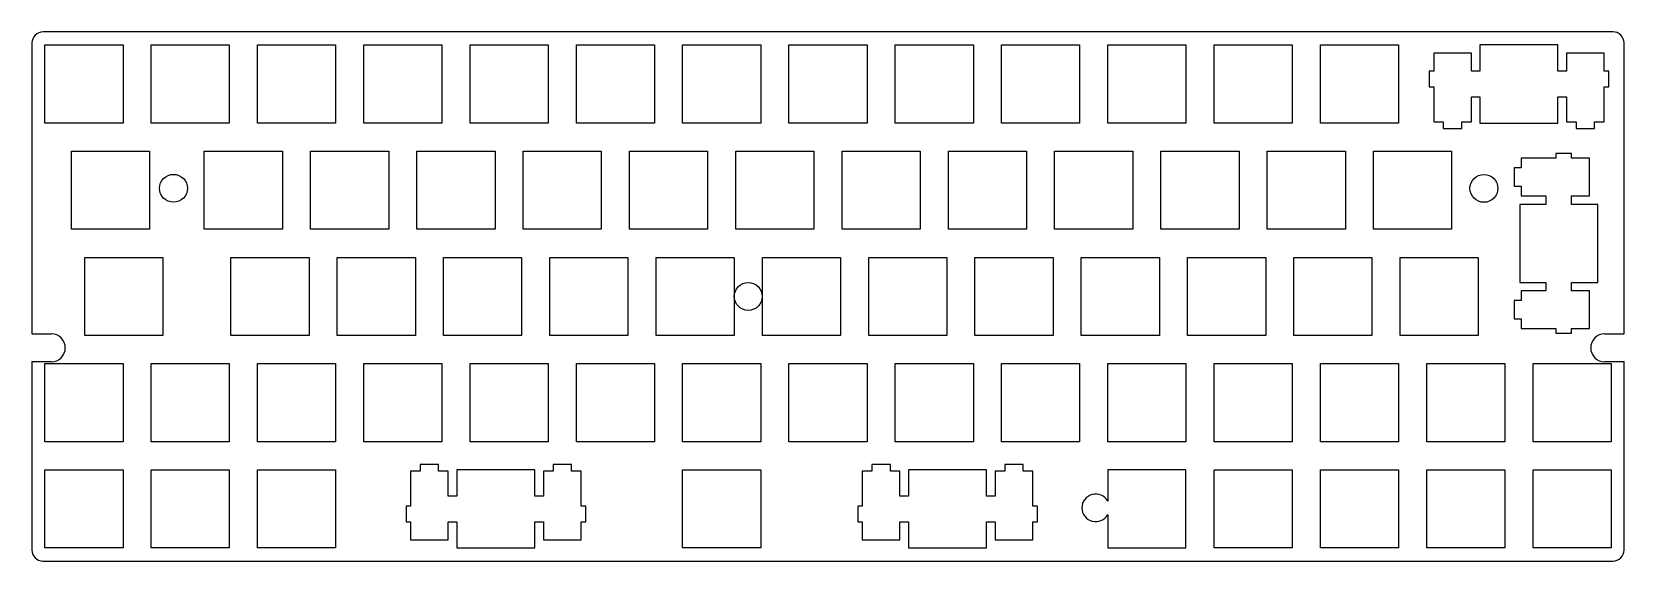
# Model space of a CAD drawing. Header units: millimetres. Extents: x 20 to 305, y 20 to 115.
import ezdxf

# ---------------------------------------------------------------- set-up
doc = ezdxf.new("R2010")
doc.units = ezdxf.units.MM
doc.layers.get('0').update_dxf_attribs({"linetype": 'CONTINUOUS'})

msp = doc.modelspace()

# ---------------------------------------------------------------- linework, layer by layer
for p, q in [((303.38, 114.93), (22, 114.93)), ((20, 112.93), (20, 60.77)), ((22.34, 112.57), (36.34, 112.57)), ((22.34, 98.57), (22.34, 112.57)), ((36.34, 112.57), (36.34, 98.57)), ((41.39, 112.57), (55.39, 112.57)), ((41.39, 98.57), (41.39, 112.57)), ((55.39, 112.57), (55.39, 98.57)), ((60.44, 112.57), (74.44, 112.57)), ((60.44, 98.57), (60.44, 112.57)), ((74.44, 112.57), (74.44, 98.57)), ((79.49, 112.57), (93.49, 112.57)), ((79.49, 98.57), (79.49, 112.57)), ((93.49, 112.57), (93.49, 98.57)), ((98.54, 112.57), (112.54, 112.57)), ((98.54, 98.57), (98.54, 112.57)), ((112.54, 112.57), (112.54, 98.57)), ((117.59, 112.57), (131.59, 112.57)), ((117.59, 98.57), (117.59, 112.57)), ((131.59, 112.57), (131.59, 98.57)), ((136.64, 112.57), (150.64, 112.57)), ((136.64, 98.57), (136.64, 112.57)), ((150.64, 112.57), (150.64, 98.57)), ((155.69, 112.57), (169.69, 112.57)), ((155.69, 98.57), (155.69, 112.57)), ((169.69, 112.57), (169.69, 98.57)), ((174.74, 112.57), (188.74, 112.57)), ((174.74, 98.57), (174.74, 112.57)), ((188.74, 112.57), (188.74, 98.57)), ((193.79, 112.57), (207.79, 112.57)), ((193.79, 98.57), (193.79, 112.57)), ((207.79, 112.57), (207.79, 98.57)), ((212.84, 112.57), (226.84, 112.57)), ((212.84, 98.57), (212.84, 112.57)), ((226.84, 112.57), (226.84, 98.57)), ((231.89, 112.57), (245.89, 112.57)), ((231.89, 98.57), (231.89, 112.57)), ((245.89, 112.57), (245.89, 98.57)), ((250.94, 112.57), (264.94, 112.57)), ((250.94, 98.57), (250.94, 112.57)), ((264.94, 112.57), (264.94, 98.57)), ((279.51, 112.57), (279.51, 107.87)), ((293.51, 112.57), (279.51, 112.57)), ((293.51, 107.87), (293.51, 112.57)), ((305.38, 60.77), (305.38, 112.93)), ((277.99, 111.1), (271.24, 111.1)), ((271.24, 111.1), (271.24, 107.87)), ((277.99, 107.87), (277.99, 111.1)), ((301.79, 111.1), (295.04, 111.1)), ((295.04, 111.1), (295.04, 107.87)), ((301.79, 107.87), (301.79, 111.1)), ((271.24, 107.87), (270.41, 107.87)), ((270.41, 107.87), (270.41, 105.07)), ((279.51, 107.87), (277.99, 107.87)), ((295.04, 107.87), (293.51, 107.87)), ((302.61, 107.87), (301.79, 107.87)), ((302.61, 105.07), (302.61, 107.87)), ((270.41, 105.07), (271.24, 105.07)), ((271.24, 105.07), (271.24, 98.79)), ((277.99, 98.79), (277.99, 103.27)), ((277.99, 103.27), (279.51, 103.27)), ((279.51, 103.27), (279.51, 98.57)), ((293.51, 98.57), (293.51, 103.27)), ((293.51, 103.27), (295.04, 103.27)), ((295.04, 103.27), (295.04, 98.79)), ((301.79, 98.79), (301.79, 105.07)), ((301.79, 105.07), (302.61, 105.07)), ((36.34, 98.57), (22.34, 98.57)), ((55.39, 98.57), (41.39, 98.57)), ((74.44, 98.57), (60.44, 98.57)), ((93.49, 98.57), (79.49, 98.57)), ((112.54, 98.57), (98.54, 98.57)), ((131.59, 98.57), (117.59, 98.57)), ((150.64, 98.57), (136.64, 98.57)), ((169.69, 98.57), (155.69, 98.57)), ((188.74, 98.57), (174.74, 98.57)), ((207.79, 98.57), (193.79, 98.57)), ((226.84, 98.57), (212.84, 98.57)), ((245.89, 98.57), (231.89, 98.57)), ((264.94, 98.57), (250.94, 98.57)), ((271.24, 98.79), (272.96, 98.79)), ((272.96, 98.79), (272.96, 97.6)), ((272.96, 97.6), (276.26, 97.6)), ((276.26, 97.6), (276.26, 98.79)), ((276.26, 98.79), (277.99, 98.79)), ((279.51, 98.57), (293.51, 98.57)), ((295.04, 98.79), (296.76, 98.79)), ((296.76, 98.79), (296.76, 97.6)), ((296.76, 97.6), (300.06, 97.6)), ((300.06, 97.6), (300.06, 98.79)), ((300.06, 98.79), (301.79, 98.79)), ((27.1, 93.52), (41.1, 93.52)), ((27.1, 79.52), (27.1, 93.52)), ((41.1, 93.52), (41.1, 79.52)), ((50.91, 93.52), (64.91, 93.52)), ((50.91, 79.52), (50.91, 93.52)), ((64.91, 93.52), (64.91, 79.52)), ((69.96, 93.52), (83.96, 93.52)), ((69.96, 79.52), (69.96, 93.52)), ((83.96, 93.52), (83.96, 79.52)), ((89.01, 93.52), (103.01, 93.52)), ((89.01, 79.52), (89.01, 93.52)), ((103.01, 93.52), (103.01, 79.52)), ((108.06, 93.52), (122.06, 93.52)), ((108.06, 79.52), (108.06, 93.52)), ((122.06, 93.52), (122.06, 79.52)), ((127.11, 93.52), (141.11, 93.52)), ((127.11, 79.52), (127.11, 93.52)), ((141.11, 93.52), (141.11, 79.52)), ((146.16, 93.52), (160.16, 93.52)), ((146.16, 79.52), (146.16, 93.52)), ((160.16, 93.52), (160.16, 79.52)), ((165.21, 93.52), (179.21, 93.52)), ((165.21, 79.52), (165.21, 93.52)), ((179.21, 93.52), (179.21, 79.52)), ((184.26, 93.52), (198.26, 93.52)), ((184.26, 79.52), (184.26, 93.52)), ((198.26, 93.52), (198.26, 79.52)), ((203.31, 93.52), (217.31, 93.52)), ((203.31, 79.52), (203.31, 93.52)), ((217.31, 93.52), (217.31, 79.52)), ((222.36, 93.52), (236.36, 93.52)), ((222.36, 79.52), (222.36, 93.52)), ((236.36, 93.52), (236.36, 79.52)), ((241.41, 93.52), (255.41, 93.52)), ((241.41, 79.52), (241.41, 93.52)), ((255.41, 93.52), (255.41, 79.52)), ((260.46, 93.52), (274.46, 93.52)), ((260.46, 79.52), (260.46, 93.52)), ((274.46, 93.52), (274.46, 79.52)), ((293.16, 92.27), (286.89, 92.27)), ((286.89, 92.27), (286.89, 90.54)), ((293.16, 93.09), (293.16, 92.27)), ((295.96, 93.09), (293.16, 93.09)), ((295.96, 92.27), (295.96, 93.09)), ((299.19, 92.27), (295.96, 92.27)), ((299.19, 85.52), (299.19, 92.27)), ((286.89, 90.54), (285.69, 90.54)), ((285.69, 90.54), (285.69, 87.24)), ((285.69, 87.24), (286.89, 87.24)), ((286.89, 87.24), (286.89, 85.52)), ((291.36, 83.99), (286.66, 83.99)), ((286.66, 83.99), (286.66, 69.99)), ((286.89, 85.52), (291.36, 85.52)), ((291.36, 85.52), (291.36, 83.99)), ((295.96, 83.99), (295.96, 85.52)), ((295.96, 85.52), (299.19, 85.52)), ((300.66, 83.99), (295.96, 83.99)), ((300.66, 69.99), (300.66, 83.99)), ((41.1, 79.52), (27.1, 79.52)), ((64.91, 79.52), (50.91, 79.52)), ((83.96, 79.52), (69.96, 79.52)), ((103.01, 79.52), (89.01, 79.52)), ((122.06, 79.52), (108.06, 79.52)), ((141.11, 79.52), (127.11, 79.52)), ((160.16, 79.52), (146.16, 79.52)), ((179.21, 79.52), (165.21, 79.52)), ((198.26, 79.52), (184.26, 79.52)), ((217.31, 79.52), (203.31, 79.52)), ((236.36, 79.52), (222.36, 79.52)), ((255.41, 79.52), (241.41, 79.52)), ((274.46, 79.52), (260.46, 79.52)), ((29.48, 74.46), (43.48, 74.46)), ((29.48, 60.46), (29.48, 74.46)), ((43.48, 74.46), (43.48, 60.46)), ((55.68, 74.46), (69.68, 74.46)), ((55.68, 60.46), (55.68, 74.46)), ((69.68, 74.46), (69.68, 60.46)), ((74.72, 74.46), (88.73, 74.46)), ((74.72, 60.46), (74.72, 74.46)), ((88.73, 74.46), (88.73, 60.46)), ((93.78, 74.46), (107.78, 74.46)), ((93.78, 60.46), (93.78, 74.46)), ((107.78, 74.46), (107.78, 60.46)), ((112.83, 74.46), (126.83, 74.46)), ((112.83, 60.46), (112.83, 74.46)), ((126.83, 74.46), (126.83, 60.46)), ((131.87, 74.46), (145.88, 74.46)), ((131.87, 60.46), (131.87, 74.46)), ((145.88, 74.46), (145.88, 60.46)), ((150.93, 74.46), (164.93, 74.46)), ((150.93, 60.46), (150.93, 74.46)), ((164.93, 74.46), (164.93, 60.46)), ((169.98, 74.46), (183.98, 74.46)), ((169.98, 60.46), (169.98, 74.46)), ((183.98, 74.46), (183.98, 60.46)), ((189.03, 74.46), (203.03, 74.46)), ((189.03, 60.46), (189.03, 74.46)), ((203.03, 74.46), (203.03, 60.46)), ((208.08, 74.46), (222.08, 74.46)), ((208.08, 60.46), (208.08, 74.46)), ((222.08, 74.46), (222.08, 60.46)), ((227.13, 74.46), (241.13, 74.46)), ((227.13, 60.46), (227.13, 74.46)), ((241.13, 74.46), (241.13, 60.46)), ((246.18, 74.46), (260.18, 74.46)), ((246.18, 60.46), (246.18, 74.46)), ((260.18, 74.46), (260.18, 60.46)), ((265.23, 74.46), (279.23, 74.46)), ((265.23, 60.46), (265.23, 74.46)), ((279.23, 74.46), (279.23, 60.46)), ((286.66, 69.99), (291.36, 69.99)), ((291.36, 69.99), (291.36, 68.46)), ((295.96, 68.46), (295.96, 69.99)), ((295.96, 69.99), (300.66, 69.99)), ((286.89, 66.74), (285.69, 66.74)), ((285.69, 66.74), (285.69, 63.44)), ((291.36, 68.46), (286.89, 68.46)), ((286.89, 68.46), (286.89, 66.74)), ((299.19, 68.46), (295.96, 68.46)), ((299.19, 61.71), (299.19, 68.46)), ((285.69, 63.44), (286.89, 63.44)), ((286.89, 63.44), (286.89, 61.71)), ((20, 60.77), (23.5, 60.77)), ((43.48, 60.46), (29.48, 60.46)), ((69.68, 60.46), (55.68, 60.46)), ((88.73, 60.46), (74.72, 60.46)), ((107.78, 60.46), (93.78, 60.46)), ((126.83, 60.46), (112.83, 60.46)), ((145.88, 60.46), (131.87, 60.46)), ((164.93, 60.46), (150.93, 60.46)), ((183.98, 60.46), (169.98, 60.46)), ((203.03, 60.46), (189.03, 60.46)), ((222.08, 60.46), (208.08, 60.46)), ((241.13, 60.46), (227.13, 60.46)), ((260.18, 60.46), (246.18, 60.46)), ((279.23, 60.46), (265.23, 60.46)), ((286.89, 61.71), (293.16, 61.71)), ((293.16, 61.71), (293.16, 60.89)), ((293.16, 60.89), (295.96, 60.89)), ((295.96, 60.89), (295.96, 61.71)), ((295.96, 61.71), (299.19, 61.71)), ((301.88, 60.77), (305.38, 60.77)), ((23.5, 55.76), (20, 55.76)), ((20, 55.76), (20, 22)), ((22.34, 55.42), (36.34, 55.42)), ((22.34, 41.42), (22.34, 55.42)), ((36.34, 55.42), (36.34, 41.42)), ((41.39, 55.42), (55.39, 55.42)), ((41.39, 41.42), (41.39, 55.42)), ((55.39, 55.42), (55.39, 41.42)), ((60.44, 55.42), (74.44, 55.42)), ((60.44, 41.42), (60.44, 55.42)), ((74.44, 55.42), (74.44, 41.42)), ((79.49, 55.42), (93.49, 55.42)), ((79.49, 41.42), (79.49, 55.42)), ((93.49, 55.42), (93.49, 41.42)), ((98.54, 55.42), (112.54, 55.42)), ((98.54, 41.42), (98.54, 55.42)), ((112.54, 55.42), (112.54, 41.42)), ((117.59, 55.42), (131.59, 55.42)), ((117.59, 41.42), (117.59, 55.42)), ((131.59, 55.42), (131.59, 41.42)), ((136.64, 55.42), (150.64, 55.42)), ((136.64, 41.42), (136.64, 55.42)), ((150.64, 55.42), (150.64, 41.42)), ((155.69, 55.42), (169.69, 55.42)), ((155.69, 41.42), (155.69, 55.42)), ((169.69, 55.42), (169.69, 41.42)), ((174.74, 55.42), (188.74, 55.42)), ((174.74, 41.42), (174.74, 55.42)), ((188.74, 55.42), (188.74, 41.42)), ((193.79, 55.42), (207.79, 55.42)), ((193.79, 41.42), (193.79, 55.42)), ((207.79, 55.42), (207.79, 41.42)), ((212.84, 55.42), (226.84, 55.42)), ((212.84, 41.42), (212.84, 55.42)), ((226.84, 55.42), (226.84, 41.42)), ((231.89, 55.42), (245.89, 55.42)), ((231.89, 41.42), (231.89, 55.42)), ((245.89, 55.42), (245.89, 41.42)), ((250.94, 55.42), (264.94, 55.42)), ((250.94, 41.42), (250.94, 55.42)), ((264.94, 55.42), (264.94, 41.42)), ((269.99, 55.42), (283.99, 55.42)), ((269.99, 41.42), (269.99, 55.42)), ((283.99, 55.42), (283.99, 41.42)), ((289.04, 55.42), (303.04, 55.42)), ((289.04, 41.42), (289.04, 55.42)), ((305.38, 55.76), (301.88, 55.76)), ((303.04, 55.42), (303.04, 41.42)), ((305.38, 22), (305.38, 55.76)), ((36.34, 41.42), (22.34, 41.42)), ((55.39, 41.42), (41.39, 41.42)), ((74.44, 41.42), (60.44, 41.42)), ((93.49, 41.42), (79.49, 41.42)), ((112.54, 41.42), (98.54, 41.42)), ((131.59, 41.42), (117.59, 41.42)), ((150.64, 41.42), (136.64, 41.42)), ((169.69, 41.42), (155.69, 41.42)), ((188.74, 41.42), (174.74, 41.42)), ((207.79, 41.42), (193.79, 41.42)), ((226.84, 41.42), (212.84, 41.42)), ((245.89, 41.42), (231.89, 41.42)), ((264.94, 41.42), (250.94, 41.42)), ((283.99, 41.42), (269.99, 41.42)), ((303.04, 41.42), (289.04, 41.42)), ((92.91, 37.34), (89.61, 37.34)), ((89.61, 37.34), (89.61, 36.14)), ((92.91, 36.14), (92.91, 37.34)), ((116.71, 37.34), (113.41, 37.34)), ((113.41, 37.34), (113.41, 36.14)), ((116.71, 36.14), (116.71, 37.34)), ((173.87, 37.34), (170.57, 37.34)), ((170.57, 37.34), (170.57, 36.14)), ((173.87, 36.14), (173.87, 37.34)), ((197.67, 37.34), (194.37, 37.34)), ((194.37, 37.34), (194.37, 36.14)), ((197.67, 36.14), (197.67, 37.34)), ((22.34, 36.37), (36.34, 36.37)), ((22.34, 22.37), (22.34, 36.37)), ((36.34, 36.37), (36.34, 22.37)), ((41.39, 36.37), (55.39, 36.37)), ((41.39, 22.37), (41.39, 36.37)), ((55.39, 36.37), (55.39, 22.37)), ((60.44, 36.37), (74.44, 36.37)), ((60.44, 22.37), (60.44, 36.37)), ((74.44, 36.37), (74.44, 22.37)), ((89.61, 36.14), (87.88, 36.14)), ((87.88, 36.14), (87.88, 29.87)), ((94.63, 36.14), (92.91, 36.14)), ((94.63, 31.67), (94.63, 36.14)), ((110.16, 36.37), (96.16, 36.37)), ((96.16, 36.37), (96.16, 31.67)), ((110.16, 31.67), (110.16, 36.37)), ((113.41, 36.14), (111.68, 36.14)), ((111.68, 36.14), (111.68, 31.67)), ((118.43, 36.14), (116.71, 36.14)), ((118.43, 29.87), (118.43, 36.14)), ((136.64, 36.37), (150.64, 36.37)), ((136.64, 22.37), (136.64, 36.37)), ((150.64, 36.37), (150.64, 22.37)), ((170.57, 36.14), (168.84, 36.14)), ((168.84, 36.14), (168.84, 29.87)), ((175.59, 36.14), (173.87, 36.14)), ((175.59, 31.67), (175.59, 36.14)), ((191.12, 36.37), (177.12, 36.37)), ((177.12, 36.37), (177.12, 31.67)), ((191.12, 31.67), (191.12, 36.37)), ((194.37, 36.14), (192.65, 36.14)), ((192.65, 36.14), (192.65, 31.67)), ((199.39, 36.14), (197.67, 36.14)), ((199.39, 29.87), (199.39, 36.14)), ((212.84, 36.37), (212.84, 30.79)), ((226.84, 36.37), (212.84, 36.37)), ((226.84, 22.37), (226.84, 36.37)), ((231.89, 36.37), (245.89, 36.37)), ((231.89, 22.37), (231.89, 36.37)), ((245.89, 36.37), (245.89, 22.37)), ((250.94, 36.37), (264.94, 36.37)), ((250.94, 22.37), (250.94, 36.37)), ((264.94, 36.37), (264.94, 22.37)), ((269.99, 36.37), (283.99, 36.37)), ((269.99, 22.37), (269.99, 36.37)), ((283.99, 36.37), (283.99, 22.37)), ((289.04, 36.37), (303.04, 36.37)), ((289.04, 22.37), (289.04, 36.37)), ((303.04, 36.37), (303.04, 22.37)), ((96.16, 31.67), (94.63, 31.67)), ((111.68, 31.67), (110.16, 31.67)), ((177.12, 31.67), (175.59, 31.67)), ((192.65, 31.67), (191.12, 31.67)), ((87.88, 29.87), (87.06, 29.87)), ((87.06, 29.87), (87.06, 27.07)), ((119.26, 29.87), (118.43, 29.87)), ((119.26, 27.07), (119.26, 29.87)), ((168.84, 29.87), (168.02, 29.87)), ((168.02, 29.87), (168.02, 27.07)), ((200.22, 29.87), (199.39, 29.87)), ((200.22, 27.07), (200.22, 29.87)), ((87.06, 27.07), (87.88, 27.07)), ((87.88, 27.07), (87.88, 23.84)), ((94.63, 23.84), (94.63, 27.07)), ((94.63, 27.07), (96.16, 27.07)), ((96.16, 27.07), (96.16, 22.37)), ((110.16, 22.37), (110.16, 27.07)), ((110.16, 27.07), (111.68, 27.07)), ((111.68, 27.07), (111.68, 23.84)), ((118.43, 23.84), (118.43, 27.07)), ((118.43, 27.07), (119.26, 27.07)), ((168.02, 27.07), (168.84, 27.07)), ((168.84, 27.07), (168.84, 23.84)), ((175.59, 23.84), (175.59, 27.07)), ((175.59, 27.07), (177.12, 27.07)), ((177.12, 27.07), (177.12, 22.37)), ((191.12, 22.37), (191.12, 27.07)), ((191.12, 27.07), (192.65, 27.07)), ((192.65, 27.07), (192.65, 23.84)), ((199.39, 23.84), (199.39, 27.07)), ((199.39, 27.07), (200.22, 27.07)), ((212.84, 28.34), (212.84, 22.37)), ((87.88, 23.84), (94.63, 23.84)), ((111.68, 23.84), (118.43, 23.84)), ((168.84, 23.84), (175.59, 23.84)), ((192.65, 23.84), (199.39, 23.84)), ((22, 20), (303.38, 20)), ((36.34, 22.37), (22.34, 22.37)), ((55.39, 22.37), (41.39, 22.37)), ((74.44, 22.37), (60.44, 22.37)), ((96.16, 22.37), (110.16, 22.37)), ((150.64, 22.37), (136.64, 22.37)), ((177.12, 22.37), (191.12, 22.37)), ((212.84, 22.37), (226.84, 22.37)), ((245.89, 22.37), (231.89, 22.37)), ((264.94, 22.37), (250.94, 22.37)), ((283.99, 22.37), (269.99, 22.37)), ((303.04, 22.37), (289.04, 22.37))]:
    msp.add_line(p, q)
for centre in [(45.39, 86.87), (280.24, 86.86), (148.39, 67.47)]:
    msp.add_circle(centre, 2.5)
for centre, radius, start, end in [((22, 112.93), 2, 89.9984, 180.0436), ((303.38, 112.93), 2, 359.8954, 450.0874), ((23.5, 58.26), 2.5, -89.984, 89.9523), ((301.88, 58.26), 2.5, 90.0332, 269.9668), ((210.67, 29.56), 2.48, 29.4363, 330.5637), ((22, 22), 2, 180.0971, 269.9031), ((303.38, 22), 2, 269.9169, 360.0588)]:
    msp.add_arc(centre, radius, start, end)

doc.saveas('drawing.dxf')
